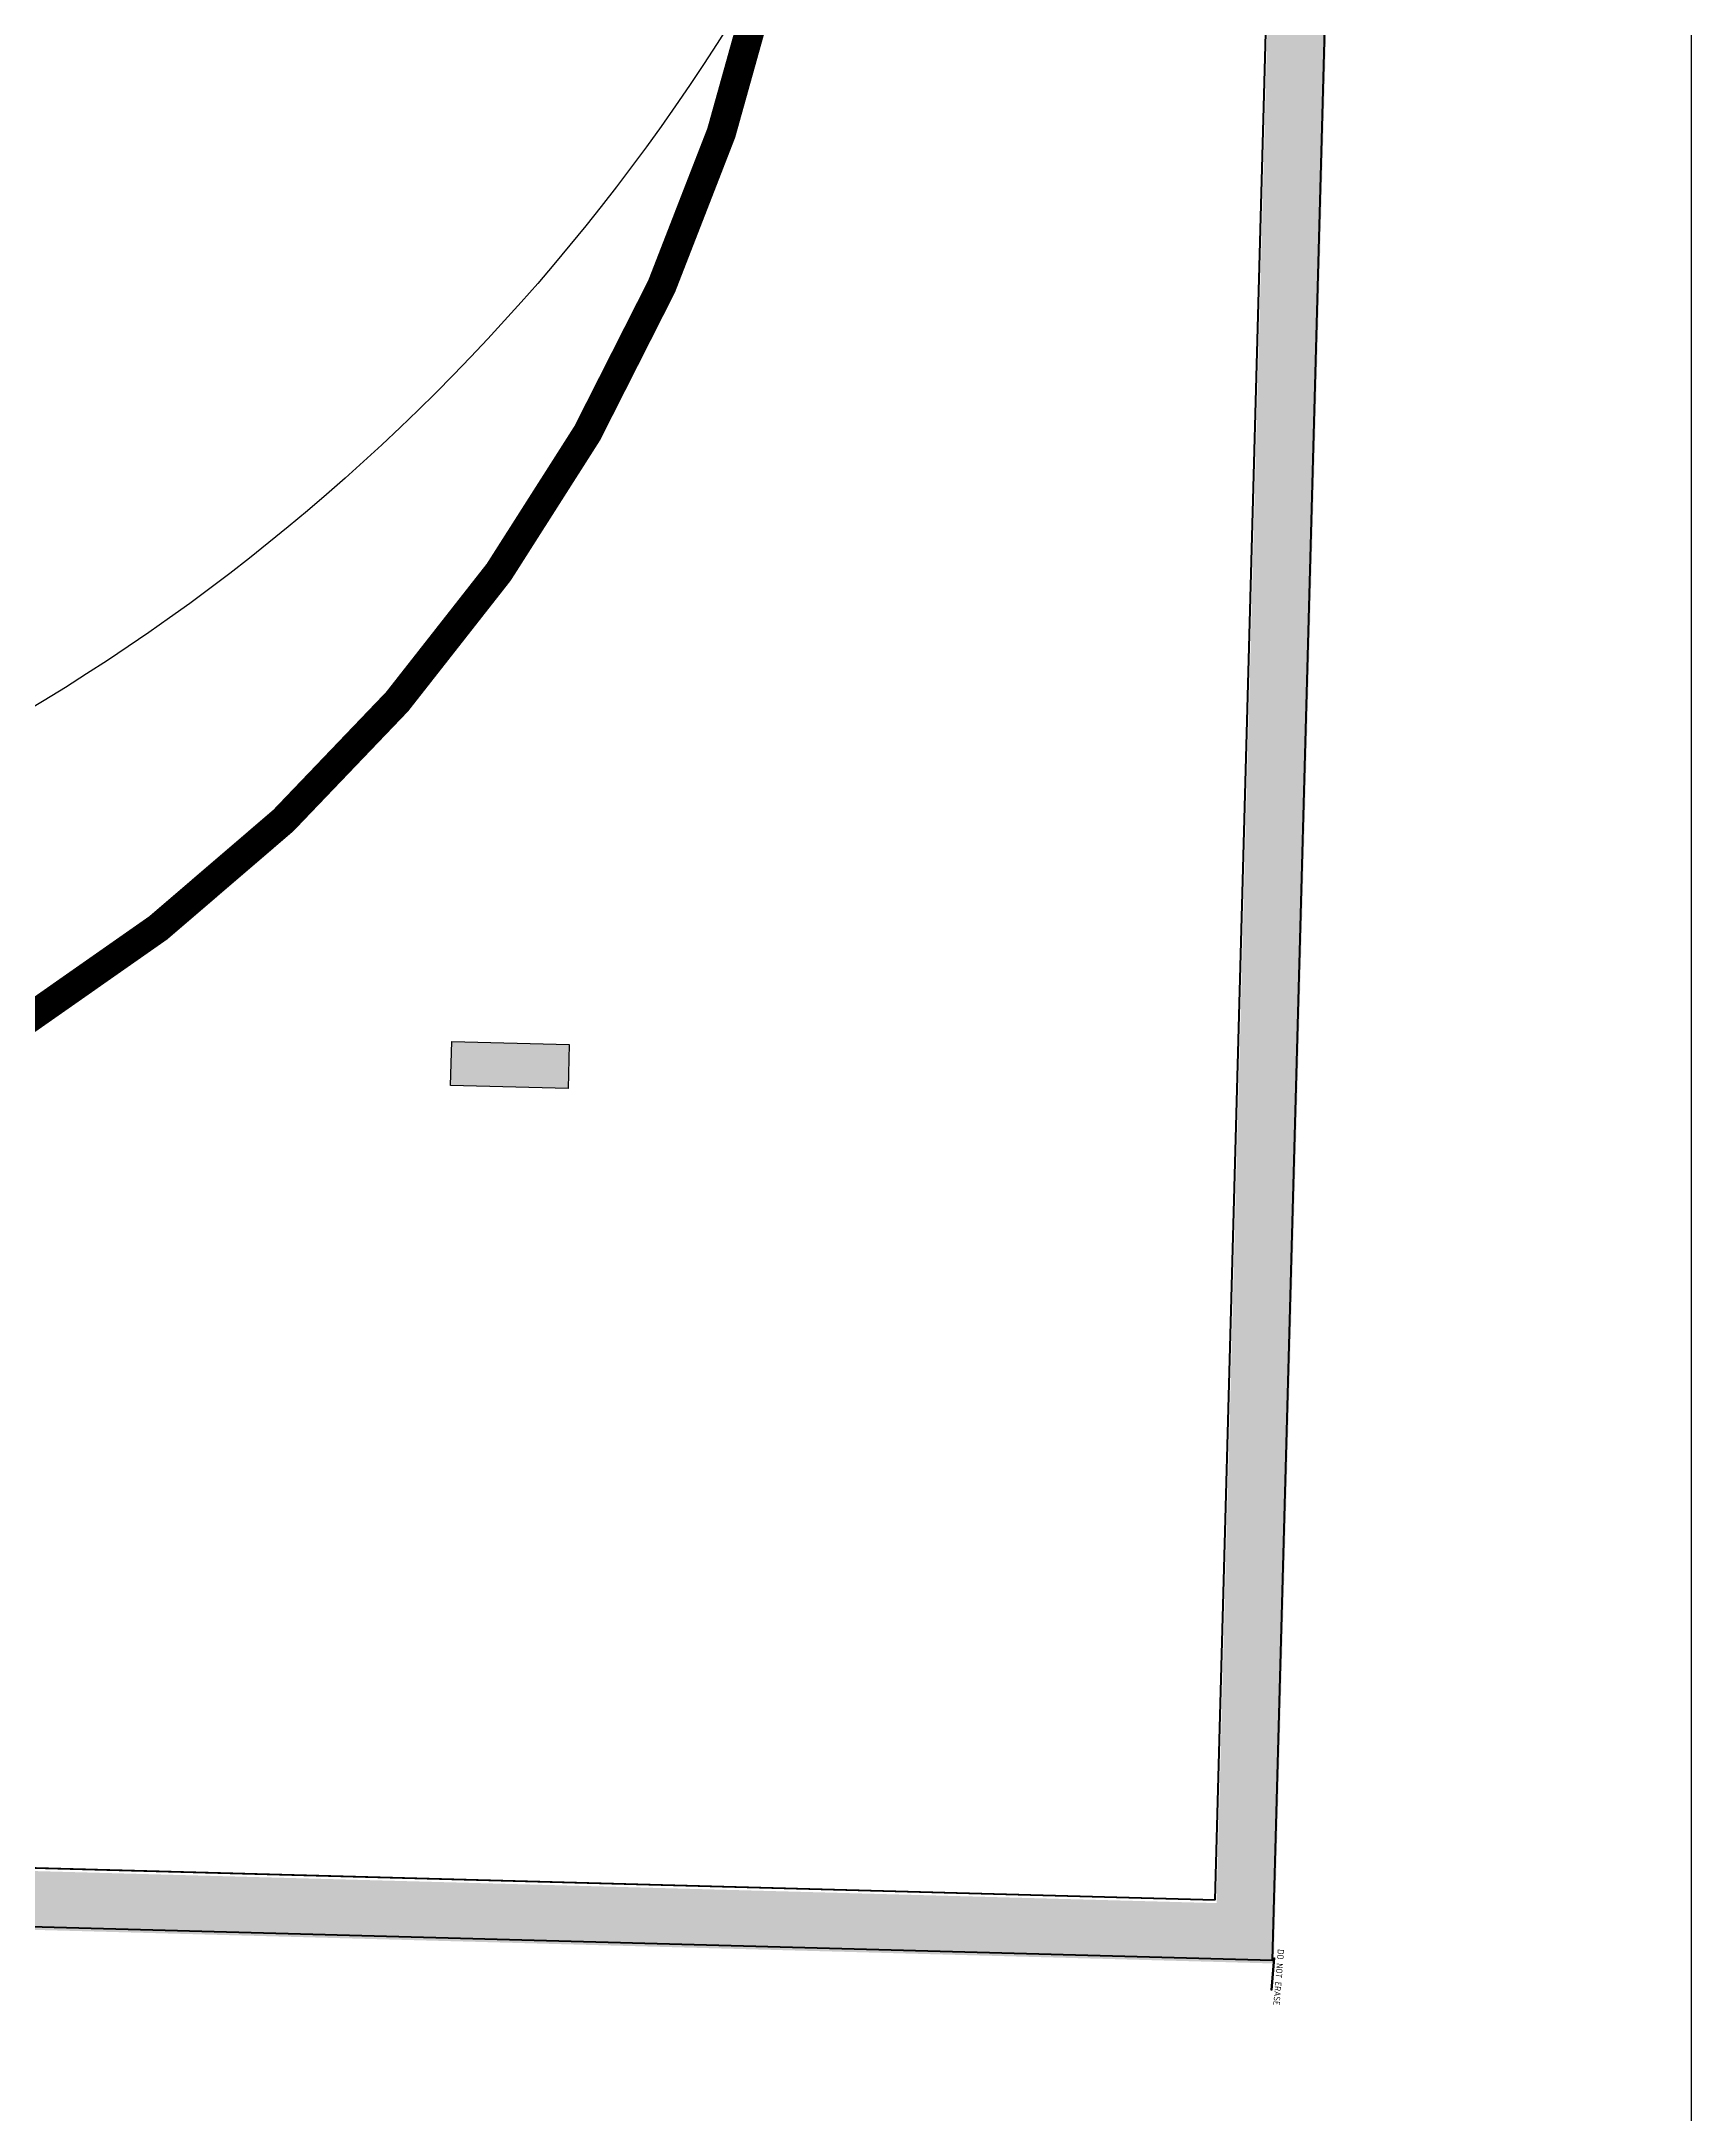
# Model space of a CAD drawing. Header units: inches. Extents: x 257070 to 799932, y -17980 to 269260.
# Drawn here: x 414306 to 425530, y 14436 to 28541 of the extents above; entities that cross this region are included whole.
import ezdxf

# ---------------------------------------------------------------- set-up
doc = ezdxf.new("R2010")
doc.units = ezdxf.units.IN
doc.header["$MEASUREMENT"] = 0
for name, pattern in [('Basement 1floor plan$0$CH_B2_AP$0$DASHED', [0.75, 0.5, -0.25]), ('CENTER', [2, 1.25, -0.25, 0.25, -0.25]), ('CENTER2', [1.125, 0.75, -0.125, 0.125, -0.125]), ('HIDDEN', [0.375, 0.25, -0.125])]:
    doc.linetypes.add(name, pattern=pattern)
for name, color, linetype, lineweight, plot in [('00--AREAS', 6, 'Continuous', 0, False), ('00--Model BORDER', 200, 'Continuous', 20, False), ('00--ORIGIN', 6, 'Continuous', 0, False), ('00--ORIGIN POINT', 200, 'Continuous', 20, False), ('00--VIEWPORT', 6, 'Continuous', 0, False)]:
    doc.layers.add(name, color=color, linetype=linetype, lineweight=lineweight, plot=plot)
for name, color, linetype, lineweight in [('01--VIEW-TITLE', 7, 'Continuous', 20), ('01--VIEW-TITLE-1', 7, 'Continuous', 20), ('01--VIEW-TITLE-2', 2, 'Continuous', 25), ('01--VIEW-TITLE-3', 3, 'Continuous', 35), ('01--VIEW-TITLE-4', 4, 'Continuous', 40), ('02--DRGTITLETXT', 7, 'Continuous', 20), ('02--NORTH POINT', 7, 'Continuous', 20), ('03--CUT LINE-1', 1, 'Continuous', 20), ('03--CUT LINE-2', 1, 'Continuous', 20), ('03--GRID', 252, 'CENTER2', 13), ('03--GRID ELEV', 8, 'Continuous', 13), ('03--GRIDBUBBLE', 3, 'Continuous', 20), ('03--GRIG SITE', 9, 'Continuous', 18), ('04--HATCH-0', 253, 'Continuous', 13), ('04--HATCH-1', 253, 'Continuous', 18), ('05--LEADER', 251, 'Continuous', 13), ('05--LEADER-1', 251, 'Continuous', 13), ('05--TEXT-1', 1, 'Continuous', 20), ('05--TEXT-2', 2, 'Continuous', 20), ('05--TEXT-3', 3, 'Continuous', 35), ('06--LINE-0', 252, 'Continuous', 18), ('06--LINE-0 HID', 9, 'HIDDEN', 18), ('06--LINE-00', 252, 'Continuous', 13), ('06--LINE-00 HID', 252, 'HIDDEN', 13), ('06--LINE-1', 1, 'Continuous', 20), ('06--LINE-1 HID', 1, 'HIDDEN', 20), ('06--LINE-2', 2, 'Continuous', 25), ('06--LINE-2 HID', 2, 'HIDDEN', 25), ('06--LINE-3', 3, 'Continuous', 35), ('06--LINE-3 HID', 3, 'HIDDEN', 35), ('06--LINE-4', 4, 'Continuous', 25), ('06--LINE-4 HID', 4, 'HIDDEN', 25), ('07--DIM', 9, 'Continuous', 18), ('07--DIM-1', 1, 'Continuous', 20), ('07--DIM-2', 2, 'Continuous', 25), ('08--DETREF', 7, 'Continuous', 20), ('08--DETREF-1', 9, 'Continuous', 18), ('08--DETREF-2', 2, 'Continuous', 25), ('08--DETREF-3', 3, 'Continuous', 35), ('08--DOOR REF', 7, 'Continuous', 20), ('08--DOORREF', 7, 'Continuous', 20), ('08--DOORREF-1', 7, 'Continuous', 20), ('08--SECT REF', 7, 'Continuous', 20), ('08--SECT REF-1', 7, 'CENTER', 25), ('08--SPAC EREF', 7, 'Continuous', 20), ('08--WINREF', 7, 'Continuous', 20), ('08--WINREF-1', 7, 'Continuous', 20), ('08--WSECTREF', 7, 'Continuous', 20), ('09--COLUMN', 4, 'Continuous', 30), ('A--ALUMI GLASS', 140, 'Continuous', 20), ('A--ALUMI-0', 9, 'Continuous', 18), ('A--ALUMI-1', 1, 'Continuous', 20), ('A--ALUMI-2', 2, 'Continuous', 25), ('A--ALUMI-4', 3, 'Continuous', 35), ('E--CONCRETE-1', 9, 'Continuous', 18), ('E--CONCRETE-2', 2, 'Continuous', 25), ('E--CONCRETE-3', 3, 'Continuous', 35), ('E--CONCRETE-4', 4, 'Continuous', 40), ('E--CONCRETE-HID', 9, 'HIDDEN', 18), ('E--CONCRETE-SHADE', 253, 'Continuous', 20), ('F--BRICKWALL-00', 8, 'Continuous', 13), ('F--BRICKWALL-1', 1, 'Continuous', 20), ('F--BRICKWALL-2', 2, 'Continuous', 25), ('F--BRICKWALL-3', 252, 'Continuous', 30), ('F--BRICKWALL-HID', 8, 'HIDDEN', 20), ('F--EARTH-HATCH', 8, 'Continuous', 13), ('G--ROOF SHEET-0', 8, 'Continuous', 13), ('G--ROOF SHEET-1', 1, 'Continuous', 20), ('G--ROOF SHEET-2', 2, 'Continuous', 25), ('G--STEELWRK-HATCH', 8, 'Continuous', 13), ('G--STELWRK-0', 9, 'Continuous', 13), ('G--STELWRK-1', 1, 'Continuous', 18), ('G--STELWRK-3', 3, 'Continuous', 25), ('G--STELWRK-4', 3, 'Continuous', 35), ('G--STELWRK-HID', 9, 'HIDDEN', 18), ('H--CLADDING-0', 9, 'Continuous', 18), ('H--CLADDING-1', 1, 'Continuous', 20), ('H--CLADDING-2', 2, 'Continuous', 25), ('H--CLADDING-3', 3, 'Continuous', 35), ('H--CLADDING-4', 4, 'Continuous', 40), ('H--CLADDING-HATCH', 8, 'Continuous', 13), ('H--CLADDING-HID', 9, 'HIDDEN', 18), ('J--WATERPROOFING-0', 9, 'Continuous', 18), ('J--WATERPROOFING-00', 8, 'Continuous', 13), ('J--WATERPROOFING-1', 1, 'Continuous', 20), ('J--WATERPROOFING-2', 2, 'Continuous', 25), ('J--WATERPROOFING-3', 3, 'Continuous', 35), ('J--WATERPROOFING-HID', 9, 'HIDDEN', 18), ('K--CEILING-0', 9, 'Continuous', 18), ('K--CEILING-00', 8, 'Continuous', 13), ('K--CEILING-1', 1, 'Continuous', 20), ('K--CEILING-2', 2, 'Continuous', 25), ('K--CEILING-3', 3, 'Continuous', 35), ('K--CEILING-4', 4, 'Continuous', 40), ('K--CEILING-HID', 9, 'HIDDEN', 18), ('K--CEILING-SHADE', 253, 'Continuous', 20), ('K--PARTITION-1', 9, 'Continuous', 18), ('K--PARTITION-2', 2, 'Continuous', 25), ('K--PARTITION-HID', 9, 'HIDDEN', 18), ('L--CURTAINWALL', 140, 'Continuous', 20), ('L--DOORS-1', 252, 'Continuous', 13), ('L--DOORS-2', 2, 'Continuous', 25), ('L--DOORS-3', 3, 'Continuous', 35), ('L--DOORS-HID', 9, 'HIDDEN', 18), ('L--GLASS-01', 142, 'Continuous', 20), ('L--GLASS-02', 7, 'Continuous', 20), ('L--HANDRAIL-1', 9, 'Continuous', 18), ('L--HANDRAIL-HID', 9, 'HIDDEN', 18), ('L--STAIRS-0', 9, 'Continuous', 18), ('L--STAIRS-1', 1, 'Continuous', 20), ('L--STAIRS-2', 2, 'Continuous', 25), ('L--STAIRS-3', 3, 'Continuous', 35), ('L--STAIRS-HID', 9, 'HIDDEN', 18), ('L--WIN-GLASS', 140, 'Continuous', 9), ('L--WINDOW-0', 251, 'Continuous', 13), ('L--WINDOW-1', 252, 'Continuous', 13), ('L--WINDOW-2', 2, 'Continuous', 18), ('L--WINDOW-3', 3, 'Continuous', 25), ('L--WINDOW-HID', 9, 'HIDDEN', 18), ('M--TILING-1', 8, 'Continuous', 0), ('M--TILING-2', 252, 'Continuous', 18), ('M--TILING-HID', 8, 'HIDDEN', 13), ('N--CAR', 252, 'Continuous', 20), ('N--FIXTURE-1', 252, 'Continuous', 0), ('N--FIXTURE-1-HID', 9, 'HIDDEN', 18), ('N--FIXTURE-2', 2, 'Continuous', 25), ('N--FIXTURE-HID', 9, 'Continuous', 18), ('N--FIXTURE-KITC', 9, 'Continuous', 18), ('N--FURNITURE-1', 252, 'Continuous', 18), ('N--FURNITURE-2', 12, 'Continuous', 13), ('N--FURNITURE-HID', 12, 'HIDDEN', 13), ('N--SANITARY-0', 8, 'Continuous', 13), ('N--SANITARY-1', 9, 'Continuous', 0), ('N--SANITARY-2', 2, 'Continuous', 25), ('N--SANITARY-3', 3, 'Continuous', 35), ('N--SANITARY-HID', 9, 'HIDDEN', 18), ('Q--GRATTING', 8, 'Continuous', 13), ('Q--IN LOCKPAVING', 8, 'Continuous', 13), ('Q--KERBS-0', 1, 'Continuous', 20), ('Q--PARKING', 253, 'Continuous', 13), ('Q--PLANTING-0', 9, 'Continuous', 18), ('Q--ROAD MARK', 253, 'Continuous', 18), ('W--ELE-0', 253, 'Continuous', 18), ('W--ELE-1', 2, 'Continuous', 25), ('W--LEVEL-ET', 7, 'Continuous', 20), ('W--LEVEL-HZ', 7, 'Continuous', 20)]:
    doc.layers.add(name, color=color, linetype=linetype, lineweight=lineweight)
for name, color, linetype in [('08--LEVEL-CONTOUR', 7, 'Continuous'), ("0_AES_DUCT MARKING'", 53, 'Continuous'), ('2 wheeler barrier', 170, 'Continuous'), ('A--ALUMI-3', 3, 'Continuous'), ('A--ALUMI-hidd', 252, 'HIDDEN'), ('Basement 1floor plan$0$DSP_MISCELANEOUS', 143, 'Continuous'), ('DSP_COLUMN HATCH', 8, 'Continuous'), ('G--STELWRK-2', 1, 'Continuous'), ('MLCP basement 1 r.c.c$0$DSP_R.C.C.', 1, 'Continuous'), ('MLCP basement 1 r.c.c$0$DSP_R.C.C. HATCH', 8, 'Continuous'), ('W--ELE-2', 2, 'Continuous'), ('W--ELE-3', 3, 'Continuous'), ('W--ELE-4', 7, 'Continuous')]:
    doc.layers.add(name, color=color, linetype=linetype)
doc.layers.add('N--FURNITURE-3', color=7, linetype='Continuous', lineweight=13, true_color=0xd47d7d)
doc.styles.get("Standard").update_dxf_attribs({"font": 'arial.ttf'})

# ---------------------------------------------------------------- blocks, each defined once
blk = doc.blocks.new('BLOCK')
blk.add_line((-1.7, 33.1), (-1.7, 32))
blk.add_lwpolyline([(-2.4, 33.7), (98, 33.7), (98, 31.2), (-2.4, 31.2)], close=True)
at = {"layer": '00--AREAS'}
blk.add_line((-1.2, 33.1), (-1.2, 32), dxfattribs=at)
at = {"layer": '00--Model BORDER'}
blk.add_line((-0.7, 33.1), (-0.7, 32), dxfattribs=at)
at = {"layer": '00--ORIGIN'}
blk.add_line((-0.2, 33.1), (-0.2, 32), dxfattribs=at)
at = {"layer": '00--ORIGIN POINT'}
blk.add_line((0.3, 33.1), (0.3, 32), dxfattribs=at)
at = {"layer": '00--VIEWPORT'}
blk.add_line((0.8, 33.1), (0.8, 32), dxfattribs=at)
at = {"layer": '01--VIEW-TITLE'}
blk.add_line((1.3, 33.1), (1.3, 32), dxfattribs=at)
at = {"layer": '01--VIEW-TITLE-1'}
blk.add_line((1.8, 33.1), (1.8, 32), dxfattribs=at)
at = {"layer": '01--VIEW-TITLE-2'}
blk.add_line((2.3, 33.1), (2.3, 32), dxfattribs=at)
at = {"layer": '01--VIEW-TITLE-3'}
blk.add_line((2.8, 33.1), (2.8, 32), dxfattribs=at)
at = {"layer": '01--VIEW-TITLE-4'}
blk.add_line((3.3, 33.1), (3.3, 32), dxfattribs=at)
at = {"layer": '02--DRGTITLETXT'}
blk.add_line((3.8, 33.1), (3.8, 32), dxfattribs=at)
at = {"layer": '02--NORTH POINT'}
blk.add_line((4.3, 33.1), (4.3, 32), dxfattribs=at)
at = {"layer": '03--CUT LINE-1'}
blk.add_line((4.8, 33.1), (4.8, 32), dxfattribs=at)
at = {"layer": '03--CUT LINE-2'}
blk.add_line((5.3, 33.1), (5.3, 32), dxfattribs=at)
at = {"layer": '03--GRID'}
blk.add_line((5.8, 33.1), (5.8, 32), dxfattribs=at)
at = {"layer": '03--GRID ELEV'}
blk.add_line((6.3, 33.1), (6.3, 32), dxfattribs=at)
at = {"layer": '03--GRIDBUBBLE'}
blk.add_line((7.3, 33.1), (7.3, 32), dxfattribs=at)
at = {"layer": '03--GRIG SITE'}
blk.add_line((8.8, 33.1), (8.8, 32), dxfattribs=at)
at = {"layer": '04--HATCH-0'}
blk.add_line((9.3, 33.1), (9.3, 32), dxfattribs=at)
at = {"layer": '04--HATCH-1'}
blk.add_line((9.8, 33.1), (9.8, 32), dxfattribs=at)
at = {"layer": '05--LEADER'}
blk.add_line((10.3, 33.1), (10.3, 32), dxfattribs=at)
at = {"layer": '05--LEADER-1'}
blk.add_line((10.8, 33.1), (10.8, 32), dxfattribs=at)
at = {"layer": '05--TEXT-1'}
blk.add_line((11.3, 33.1), (11.3, 32), dxfattribs=at)
at = {"layer": '05--TEXT-2'}
blk.add_line((11.8, 33.1), (11.8, 32), dxfattribs=at)
at = {"layer": '05--TEXT-3'}
blk.add_line((12.3, 33.1), (12.3, 32), dxfattribs=at)
at = {"layer": '06--LINE-0'}
blk.add_line((12.8, 33.1), (12.8, 32), dxfattribs=at)
at = {"layer": '06--LINE-0 HID'}
blk.add_line((13.3, 33.1), (13.3, 32), dxfattribs=at)
at = {"layer": '06--LINE-00'}
blk.add_line((13.8, 33.1), (13.8, 32), dxfattribs=at)
at = {"layer": '06--LINE-00 HID'}
blk.add_line((14.3, 33.1), (14.3, 32), dxfattribs=at)
at = {"layer": '06--LINE-1'}
blk.add_line((14.8, 33.1), (14.8, 32), dxfattribs=at)
at = {"layer": '06--LINE-1 HID'}
blk.add_line((15.3, 33.1), (15.3, 32), dxfattribs=at)
at = {"layer": '06--LINE-2'}
blk.add_line((15.8, 33.1), (15.8, 32), dxfattribs=at)
at = {"layer": '06--LINE-2 HID'}
blk.add_line((16.3, 33.1), (16.3, 32), dxfattribs=at)
at = {"layer": '06--LINE-3'}
blk.add_line((16.8, 33.1), (16.8, 32), dxfattribs=at)
at = {"layer": '06--LINE-3 HID'}
blk.add_line((17.3, 33.1), (17.3, 32), dxfattribs=at)
at = {"layer": '06--LINE-4'}
blk.add_line((17.8, 33.1), (17.8, 32), dxfattribs=at)
at = {"layer": '06--LINE-4 HID'}
blk.add_line((18.3, 33.1), (18.3, 32), dxfattribs=at)
at = {"layer": '07--DIM'}
blk.add_line((19.8, 33.1), (19.8, 32), dxfattribs=at)
at = {"layer": '07--DIM-1'}
blk.add_line((20.3, 33.1), (20.3, 32), dxfattribs=at)
at = {"layer": '07--DIM-2'}
blk.add_line((20.8, 33.1), (20.8, 32), dxfattribs=at)
at = {"layer": '08--DETREF'}
blk.add_line((21.3, 33.1), (21.3, 32), dxfattribs=at)
at = {"layer": '08--DETREF-1'}
blk.add_line((21.8, 33.1), (21.8, 32), dxfattribs=at)
at = {"layer": '08--DETREF-2'}
blk.add_line((22.3, 33.1), (22.3, 32), dxfattribs=at)
at = {"layer": '08--DETREF-3'}
blk.add_line((22.8, 33.1), (22.8, 32), dxfattribs=at)
at = {"layer": '08--DOOR REF'}
blk.add_line((23.8, 33.1), (23.8, 32), dxfattribs=at)
at = {"layer": '08--DOORREF'}
blk.add_line((24.3, 33.1), (24.3, 32), dxfattribs=at)
at = {"layer": '08--DOORREF-1'}
blk.add_line((24.8, 33.1), (24.8, 32), dxfattribs=at)
at = {"layer": '08--LEVEL-CONTOUR'}
blk.add_line((25.3, 33.1), (25.3, 32), dxfattribs=at)
at = {"layer": '08--SECT REF'}
blk.add_line((28.3, 33.1), (28.3, 32), dxfattribs=at)
at = {"layer": '08--SECT REF-1'}
blk.add_line((28.8, 33.1), (28.8, 32), dxfattribs=at)
at = {"layer": '08--SPAC EREF'}
blk.add_line((29.3, 33.1), (29.3, 32), dxfattribs=at)
at = {"layer": '08--WINREF'}
blk.add_line((32.8, 33.1), (32.8, 32), dxfattribs=at)
at = {"layer": '08--WINREF-1'}
blk.add_line((33.3, 33.1), (33.3, 32), dxfattribs=at)
at = {"layer": '08--WSECTREF'}
blk.add_line((33.8, 33.1), (33.8, 32), dxfattribs=at)
at = {"layer": '09--COLUMN'}
blk.add_line((34.3, 33.1), (34.3, 32), dxfattribs=at)
at = {"layer": 'A--ALUMI GLASS'}
blk.add_line((37.8, 33.1), (37.8, 32), dxfattribs=at)
at = {"layer": 'A--ALUMI-0'}
blk.add_line((34.8, 33.1), (34.8, 32), dxfattribs=at)
at = {"layer": 'A--ALUMI-1'}
blk.add_line((35.8, 33.1), (35.8, 32), dxfattribs=at)
at = {"layer": 'A--ALUMI-2'}
blk.add_line((36.3, 33.1), (36.3, 32), dxfattribs=at)
at = {"layer": 'A--ALUMI-3'}
blk.add_line((36.8, 33.1), (36.8, 32), dxfattribs=at)
at = {"layer": 'A--ALUMI-4'}
blk.add_line((37.3, 33.1), (37.3, 32), dxfattribs=at)
at = {"layer": 'A--ALUMI-hidd'}
blk.add_line((35.3, 33.1), (35.3, 32), dxfattribs=at)
at = {"layer": 'DEFPOINTS'}
blk.add_line((38.3, 33.1), (38.3, 32), dxfattribs=at)
at = {"layer": 'E--CONCRETE-1'}
blk.add_line((38.8, 33.1), (38.8, 32), dxfattribs=at)
at = {"layer": 'E--CONCRETE-2'}
blk.add_line((39.3, 33.1), (39.3, 32), dxfattribs=at)
at = {"layer": 'E--CONCRETE-3'}
blk.add_line((39.8, 33.1), (39.8, 32), dxfattribs=at)
at = {"layer": 'E--CONCRETE-4'}
blk.add_line((40.3, 33.1), (40.3, 32), dxfattribs=at)
at = {"layer": 'E--CONCRETE-HID'}
blk.add_line((40.8, 33.1), (40.8, 32), dxfattribs=at)
at = {"layer": 'E--CONCRETE-SHADE'}
blk.add_line((41.3, 33.1), (41.3, 32), dxfattribs=at)
at = {"layer": 'F--BRICKWALL-00'}
blk.add_line((41.8, 33.1), (41.8, 32), dxfattribs=at)
at = {"layer": 'F--BRICKWALL-1'}
blk.add_line((42.3, 33.1), (42.3, 32), dxfattribs=at)
at = {"layer": 'F--BRICKWALL-2'}
blk.add_line((42.8, 33.1), (42.8, 32), dxfattribs=at)
at = {"layer": 'F--BRICKWALL-3'}
blk.add_line((43.3, 33.1), (43.3, 32), dxfattribs=at)
at = {"layer": 'F--BRICKWALL-HID'}
blk.add_line((43.8, 33.1), (43.8, 32), dxfattribs=at)
at = {"layer": 'F--EARTH-HATCH'}
blk.add_line((44.3, 33.1), (44.3, 32), dxfattribs=at)
at = {"layer": 'G--ROOF SHEET-0'}
blk.add_line((45.8, 33.1), (45.8, 32), dxfattribs=at)
at = {"layer": 'G--ROOF SHEET-1'}
blk.add_line((46.8, 33.1), (46.8, 32), dxfattribs=at)
at = {"layer": 'G--ROOF SHEET-2'}
blk.add_line((46.3, 33.1), (46.3, 32), dxfattribs=at)
at = {"layer": 'G--STEELWRK-HATCH'}
blk.add_line((47.3, 33.1), (47.3, 32), dxfattribs=at)
at = {"layer": 'G--STELWRK-0'}
blk.add_line((48.3, 33.1), (48.3, 32), dxfattribs=at)
at = {"layer": 'G--STELWRK-1'}
blk.add_line((48.8, 33.1), (48.8, 32), dxfattribs=at)
at = {"layer": 'G--STELWRK-2'}
blk.add_line((47.8, 33.1), (47.8, 32), dxfattribs=at)
at = {"layer": 'G--STELWRK-3'}
blk.add_line((49.3, 33.1), (49.3, 32), dxfattribs=at)
at = {"layer": 'G--STELWRK-4'}
blk.add_line((49.8, 33.1), (49.8, 32), dxfattribs=at)
at = {"layer": 'G--STELWRK-HID'}
blk.add_line((50.8, 33.1), (50.8, 32), dxfattribs=at)
at = {"layer": 'H--CLADDING-0'}
blk.add_line((54.3, 33.1), (54.3, 32), dxfattribs=at)
at = {"layer": 'H--CLADDING-1'}
blk.add_line((54.8, 33.1), (54.8, 32), dxfattribs=at)
at = {"layer": 'H--CLADDING-2'}
blk.add_line((55.3, 33.1), (55.3, 32), dxfattribs=at)
at = {"layer": 'H--CLADDING-3'}
blk.add_line((55.8, 33.1), (55.8, 32), dxfattribs=at)
at = {"layer": 'H--CLADDING-4'}
blk.add_line((56.3, 33.1), (56.3, 32), dxfattribs=at)
at = {"layer": 'H--CLADDING-HATCH'}
blk.add_line((56.8, 33.1), (56.8, 32), dxfattribs=at)
at = {"layer": 'H--CLADDING-HID'}
blk.add_line((57.3, 33.1), (57.3, 32), dxfattribs=at)
at = {"layer": 'J--WATERPROOFING-0'}
blk.add_line((51.3, 33.1), (51.3, 32), dxfattribs=at)
at = {"layer": 'J--WATERPROOFING-00'}
blk.add_line((51.8, 33.1), (51.8, 32), dxfattribs=at)
at = {"layer": 'J--WATERPROOFING-1'}
blk.add_line((52.3, 33.1), (52.3, 32), dxfattribs=at)
at = {"layer": 'J--WATERPROOFING-2'}
blk.add_line((52.8, 33.1), (52.8, 32), dxfattribs=at)
at = {"layer": 'J--WATERPROOFING-3'}
blk.add_line((53.3, 33.1), (53.3, 32), dxfattribs=at)
at = {"layer": 'J--WATERPROOFING-HID'}
blk.add_line((53.8, 33.1), (53.8, 32), dxfattribs=at)
at = {"layer": 'K--CEILING-0'}
blk.add_line((57.8, 33.1), (57.8, 32), dxfattribs=at)
at = {"layer": 'K--CEILING-00'}
blk.add_line((58.3, 33.1), (58.3, 32), dxfattribs=at)
at = {"layer": 'K--CEILING-1'}
blk.add_line((58.8, 33.1), (58.8, 32), dxfattribs=at)
at = {"layer": 'K--CEILING-2'}
blk.add_line((59.3, 33.1), (59.3, 32), dxfattribs=at)
at = {"layer": 'K--CEILING-3'}
blk.add_line((59.8, 33.1), (59.8, 32), dxfattribs=at)
at = {"layer": 'K--CEILING-4'}
blk.add_line((60.3, 33.1), (60.3, 32), dxfattribs=at)
at = {"layer": 'K--CEILING-HID'}
blk.add_line((60.8, 33.1), (60.8, 32), dxfattribs=at)
at = {"layer": 'K--CEILING-SHADE'}
blk.add_line((94.8, 33.1), (94.8, 32), dxfattribs=at)
at = {"layer": 'K--PARTITION-1'}
blk.add_line((61.3, 33.1), (61.3, 32), dxfattribs=at)
at = {"layer": 'K--PARTITION-2'}
blk.add_line((61.8, 33.1), (61.8, 32), dxfattribs=at)
at = {"layer": 'K--PARTITION-HID'}
blk.add_line((62.3, 33.1), (62.3, 32), dxfattribs=at)
at = {"layer": 'L--CURTAINWALL'}
blk.add_line((62.8, 33.1), (62.8, 32), dxfattribs=at)
at = {"layer": 'L--DOORS-1'}
blk.add_line((63.3, 33.1), (63.3, 32), dxfattribs=at)
at = {"layer": 'L--DOORS-2'}
blk.add_line((63.8, 33.1), (63.8, 32), dxfattribs=at)
at = {"layer": 'L--DOORS-3'}
blk.add_line((64.3, 33.1), (64.3, 32), dxfattribs=at)
at = {"layer": 'L--DOORS-HID'}
blk.add_line((64.8, 33.1), (64.8, 32), dxfattribs=at)
at = {"layer": 'L--GLASS-01'}
blk.add_line((65.3, 33.1), (65.3, 32), dxfattribs=at)
at = {"layer": 'L--GLASS-02'}
blk.add_line((65.8, 33.1), (65.8, 32), dxfattribs=at)
at = {"layer": 'L--HANDRAIL-1'}
blk.add_line((66.3, 33.1), (66.3, 32), dxfattribs=at)
at = {"layer": 'L--HANDRAIL-HID'}
blk.add_line((66.8, 33.1), (66.8, 32), dxfattribs=at)
at = {"layer": 'L--STAIRS-0'}
blk.add_line((67.3, 33.1), (67.3, 32), dxfattribs=at)
at = {"layer": 'L--STAIRS-1'}
blk.add_line((67.8, 33.1), (67.8, 32), dxfattribs=at)
at = {"layer": 'L--STAIRS-2'}
blk.add_line((68.3, 33.1), (68.3, 32), dxfattribs=at)
at = {"layer": 'L--STAIRS-3'}
blk.add_line((68.8, 33.1), (68.8, 32), dxfattribs=at)
at = {"layer": 'L--STAIRS-HID'}
blk.add_line((69.3, 33.1), (69.3, 32), dxfattribs=at)
at = {"layer": 'L--WIN-GLASS'}
blk.add_line((69.8, 33.1), (69.8, 32), dxfattribs=at)
at = {"layer": 'L--WINDOW-0'}
blk.add_line((70.3, 33.1), (70.3, 32), dxfattribs=at)
at = {"layer": 'L--WINDOW-1'}
blk.add_line((70.8, 33.1), (70.8, 32), dxfattribs=at)
at = {"layer": 'L--WINDOW-2'}
blk.add_line((71.3, 33.1), (71.3, 32), dxfattribs=at)
at = {"layer": 'L--WINDOW-3'}
blk.add_line((71.8, 33.1), (71.8, 32), dxfattribs=at)
at = {"layer": 'L--WINDOW-HID'}
blk.add_line((72.3, 33.1), (72.3, 32), dxfattribs=at)
at = {"layer": 'M--TILING-1'}
blk.add_line((74.8, 33.1), (74.8, 32), dxfattribs=at)
at = {"layer": 'M--TILING-2'}
blk.add_line((75.3, 33.1), (75.3, 32), dxfattribs=at)
at = {"layer": 'M--TILING-HID'}
blk.add_line((75.8, 33.1), (75.8, 32), dxfattribs=at)
at = {"layer": 'N--CAR'}
blk.add_line((76.3, 33.1), (76.3, 32), dxfattribs=at)
at = {"layer": 'N--FIXTURE-1'}
blk.add_line((76.8, 33.1), (76.8, 32), dxfattribs=at)
at = {"layer": 'N--FIXTURE-1-HID'}
blk.add_line((77.3, 33.1), (77.3, 32), dxfattribs=at)
at = {"layer": 'N--FIXTURE-2'}
for p, q in [((77.8, 33.1), (77.8, 32)), ((95.3, 33.1), (95.3, 32)), ((95.8, 33.1), (95.8, 32)), ((96.3, 33.1), (96.3, 32))]:
    blk.add_line(p, q, dxfattribs=at)
at = {"layer": 'N--FIXTURE-HID'}
blk.add_line((78.3, 33.1), (78.3, 32), dxfattribs=at)
at = {"layer": 'N--FIXTURE-KITC'}
blk.add_line((78.8, 33.1), (78.8, 32), dxfattribs=at)
at = {"layer": 'N--FURNITURE-1'}
blk.add_line((79.3, 33.1), (79.3, 32), dxfattribs=at)
at = {"layer": 'N--FURNITURE-2'}
blk.add_line((79.8, 33.1), (79.8, 32), dxfattribs=at)
at = {"layer": 'N--FURNITURE-3'}
for p, q in [((80.3, 33.1), (80.3, 32)), ((80.8, 33.1), (80.8, 32))]:
    blk.add_line(p, q, dxfattribs=at)
at = {"layer": 'N--FURNITURE-HID'}
blk.add_line((81.3, 33.1), (81.3, 32), dxfattribs=at)
at = {"layer": 'N--SANITARY-0'}
blk.add_line((81.8, 33.1), (81.8, 32), dxfattribs=at)
at = {"layer": 'N--SANITARY-1'}
blk.add_line((82.3, 33.1), (82.3, 32), dxfattribs=at)
at = {"layer": 'N--SANITARY-2'}
blk.add_line((82.8, 33.1), (82.8, 32), dxfattribs=at)
at = {"layer": 'N--SANITARY-3'}
blk.add_line((83.3, 33.1), (83.3, 32), dxfattribs=at)
at = {"layer": 'N--SANITARY-HID'}
blk.add_line((83.8, 33.1), (83.8, 32), dxfattribs=at)
at = {"layer": 'Q--GRATTING'}
blk.add_line((87.8, 33.1), (87.8, 32), dxfattribs=at)
at = {"layer": 'Q--IN LOCKPAVING'}
blk.add_line((88.3, 33.1), (88.3, 32), dxfattribs=at)
at = {"layer": 'Q--KERBS-0'}
blk.add_line((88.8, 33.1), (88.8, 32), dxfattribs=at)
at = {"layer": 'Q--PARKING'}
blk.add_line((89.3, 33.1), (89.3, 32), dxfattribs=at)
at = {"layer": 'Q--PLANTING-0'}
blk.add_line((90.3, 33.1), (90.3, 32), dxfattribs=at)
at = {"layer": 'Q--ROAD MARK'}
blk.add_line((90.8, 33.1), (90.8, 32), dxfattribs=at)
at = {"layer": 'W--ELE-0'}
blk.add_line((91.3, 33.1), (91.3, 32), dxfattribs=at)
at = {"layer": 'W--ELE-1'}
blk.add_line((91.8, 33.1), (91.8, 32), dxfattribs=at)
at = {"layer": 'W--ELE-2'}
blk.add_line((93.3, 33.1), (93.3, 32), dxfattribs=at)
at = {"layer": 'W--ELE-3'}
blk.add_line((92.8, 33.1), (92.8, 32), dxfattribs=at)
at = {"layer": 'W--ELE-4'}
blk.add_line((92.3, 33.1), (92.3, 32), dxfattribs=at)
at = {"layer": 'W--LEVEL-ET'}
blk.add_line((93.8, 33.1), (93.8, 32), dxfattribs=at)
at = {"layer": 'W--LEVEL-HZ'}
blk.add_line((94.3, 33.1), (94.3, 32), dxfattribs=at)
at = {"insert": (-31, 61.8), "char_height": 20, "width": 654.357, "attachment_point": 1}
blk.add_mtext('{\\Fisocp|c0;DO NOT ERASE}', dxfattribs=at)

msp = doc.modelspace()

# ---------------------------------------------------------------- hatches: boundary and pattern name
at = {"layer": 'DSP_COLUMN HATCH', "ltscale": 3.5}
h = msp.add_hatch(color=8, dxfattribs=at)
h.paths.add_polyline_path([(365722.2, -53.8), (366489.1, 28236.6), (398382.7, 27372), (398078, 16131.2), (422688.6, 15464), (424374.5, 77657.1), (363312.5, 79312.4, -0.217857), (379658.1, 140443.8, 0.0248652), (381874.1, 143466.9, 0.0677243), (386435.5, 152972.3, 0.0584537), (387935.8, 160119.4, -0.0351298), (388382, 166730.6, -0.0975994), (389786, 170013.7, -0.0225225), (391669.6, 172621.5, 0.2538416), (393169.6, 181983.6, 0.1875484), (370106.1, 207237.2), (370663.7, 210916.7), (290410.6, 215642.7), (285983.7, 161207.5), (285186.3, 161272.3), (282579.6, 129219.4), (284719.3, 124703.3), (284181.7, 118092.8), (281340.4, 113981.8), (280116.2, 98928.1), (280913.6, 98863.3), (273089.7, 2658.2)])
h.paths.add_polyline_path([(281398.6, 99275.3), (280601.2, 99340.2), (281779.2, 113825.1), (284620.4, 117936.2), (285177.6, 124787), (283037.9, 129303.1), (285598.3, 160787.3), (286395.7, 160722.5), (290823.4, 215167.6), (370144.9, 210496.5), (369611.7, 206978.6, -0.189327), (392747.4, 181827.8, -0.2535576), (391315, 172898.6, 0.0224715), (389411.9, 170263.9, 0.0979176), (387938.4, 166808.2, 0.0351034), (387485.7, 160139.2, -0.0583058), (386008, 153113, -0.0677412), (381498.4, 143714.5, -0.0248531), (379309.9, 140729, 0.218943), (362922.8, 78922.8), (423963.9, 77268.1), (422299.6, 15874.7), (398488.7, 16520.2), (398793.4, 27761), (366100.1, 28647.3), (365334.5, 407.7), (273576.7, 3094.1)], flags=16)
at = {"layer": 'MLCP basement 1 r.c.c$0$DSP_R.C.C. HATCH', "ltscale": 3.5}
h = msp.add_hatch(color=8, dxfattribs=at)
h.dxf.hatch_style = 1
h.paths.add_polyline_path([(417088.6, 21437.9), (417096.7, 21737.8), (417896.4, 21716.1), (417888.3, 21416.2)])

# ---------------------------------------------------------------- linework, layer by layer
at = {"layer": "0_AES_DUCT MARKING'", "color": 8, "ltscale": 1000, "elevation": 0}
msp.add_lwpolyline([(366999.2, 78784.4), (423953.3, 77240.5), (422290.4, 15897), (398479.5, 16542.5), (398784.2, 27783.3), (366090.8, 28669.6), (366999.2, 78784.4)], dxfattribs=at)
at = {"layer": "0_AES_DUCT MARKING'", "color": 8, "ltscale": 1000}
msp.add_circle((406994.3, 36144.4), 14133.7, dxfattribs=at)
at = {"layer": '2 wheeler barrier', "color": 8, "ltscale": 1000}
msp.add_lwpolyline([(425530.2, 218353.6), (262050.4, 218353.6), (262050.4, -13888.3), (425530.2, -13888.3)], close=True, dxfattribs=at)
at = {"layer": 'Basement 1floor plan$0$DSP_MISCELANEOUS', "color": 8, "linetype": 'Basement 1floor plan$0$CH_B2_AP$0$DASHED', "ltscale": 1500, "const_width": 200, "elevation": 0}
msp.add_lwpolyline([(397106.7, 47044.3, -1), (419923.4, 46425.8), (419511.1, 31216.4, -1), (396694.4, 31834.9)], format="xyb", close=True, dxfattribs=at)
at = {"layer": 'E--CONCRETE-4', "color": 8, "ltscale": 100, "elevation": 0}
for points in [[(283028.7, 129325.4), (285168.3, 124809.3), (284611.2, 117958.5), (281769.9, 113847.4), (280592, 99362.5), (281389.3, 99297.6), (273567.5, 3116.4), (365325.3, 430.1), (366090.8, 28669.6), (398784.2, 27783.3), (398479.5, 16542.5), (422290.4, 15897), (423954.6, 77290.4), (362913.6, 78945.1)], [(422679.4, 15486.4), (424365.3, 77679.4), (363303.3, 79334.7)], [(365712.9, -31.5), (366479.8, 28258.9), (398373.5, 27394.3), (398068.8, 16153.5), (422679.4, 15486.4)]]:
    msp.add_lwpolyline(points, dxfattribs=at)
at = {"layer": 'MLCP basement 1 r.c.c$0$DSP_R.C.C.', "color": 8, "ltscale": 3.5, "elevation": 0}
msp.add_lwpolyline([(417088.6, 21437.9), (417096.7, 21737.8), (417896.4, 21716.1), (417888.3, 21416.2)], close=True, dxfattribs=at)

# ---------------------------------------------------------------- block references
at = {"color": 8, "ltscale": 0.5, "xscale": 2.18461348104949, "yscale": 2.18461348104949, "zscale": 2.18461348104949, "rotation": 265.3506893816194}
msp.add_blockref('BLOCK', (422619.4, 15502.2, 0), dxfattribs=at)

doc.saveas('drawing.dxf')
